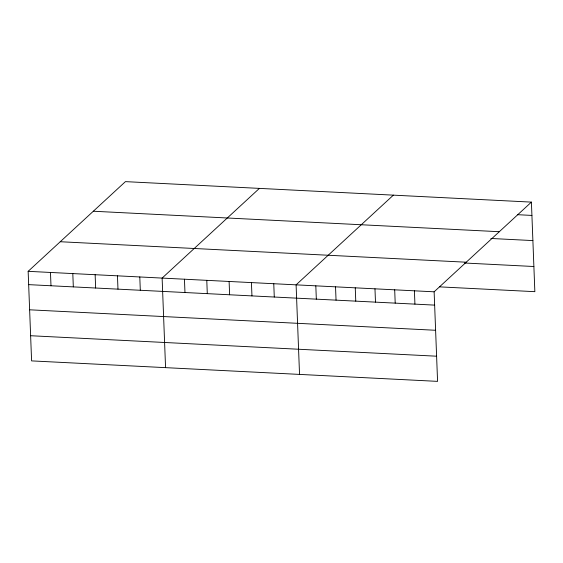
<?xml version="1.0" encoding="UTF-8"?>
<svg xmlns="http://www.w3.org/2000/svg" width="563" height="563" viewBox="0 0 563 563"><rect width="100%" height="100%" fill="white"/><g stroke="black" fill="none" stroke-linecap="round" stroke-linejoin="round"><path stroke-width="0.84" d="M531.409 202.11L434.129 291.81L437.571 381.369L31.591 360.89L28.15 271.331L125.429 181.631L531.409 202.11L534.85 291.669L439.682 286.87M259.402 188.394L162.123 278.087L165.564 367.646M393.375 195.15L296.096 284.843L299.537 374.402M517.348 214.686L531.922 215.418M93.331 211.231L499.304 231.71M490.88 238.466L532.887 240.584M60.255 241.731L466.234 262.21M464.44 263.005L533.886 266.51M28.15 271.331L434.129 291.81M28.664 284.639L434.643 305.118M29.628 309.805L435.607 330.277M30.627 335.724L436.599 356.203M414.41 290.811L414.924 304.119M394.691 289.818L395.205 303.126M374.972 288.826L375.486 302.134M355.253 287.827L355.767 301.135M335.534 286.834L336.048 300.142M315.815 285.842L316.329 299.15M273.766 283.717L274.28 297.025M251.436 282.591L251.95 295.899M229.113 281.465L229.62 294.773M206.783 280.339L207.29 293.647M184.453 279.213L184.967 292.521M139.793 276.961L140.307 290.269M117.463 275.835L117.977 289.143M95.14 274.709L95.647 288.017M72.81 273.583L73.317 286.891M50.48 272.457L50.987 285.765"/></g></svg>
